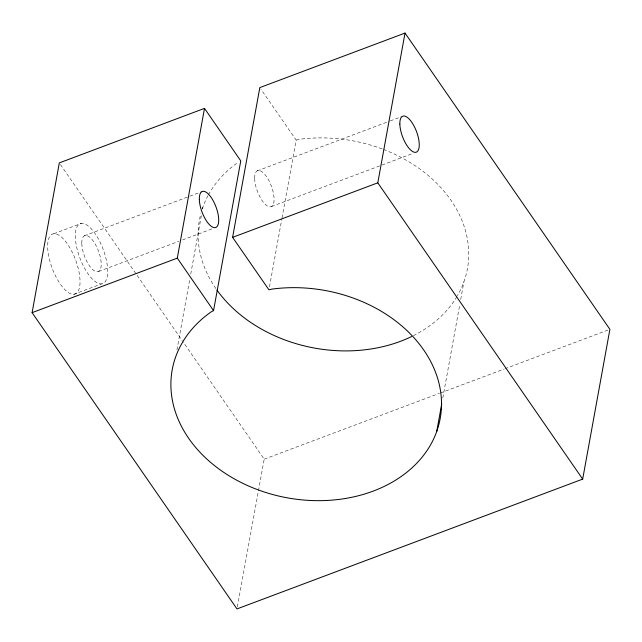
<?xml version="1.0" encoding="UTF-8"?>
<svg xmlns="http://www.w3.org/2000/svg" width="642" height="642" viewBox="0 0 642 642"><rect width="100%" height="100%" fill="white"/><g stroke="black" fill="none" stroke-linecap="round" stroke-linejoin="round"><path stroke-width="0.48" stroke-dasharray="3.21 2.41" d="M176.943 349.938L190.016 278.01M190.73 274.07L201.476 214.95M202.551 209.043L202.912 207.069M269.488 286.878L281.846 218.898M282.023 217.911L296.171 140.068L260.957 89.238M237.339 606.963L264.199 459.166L182.818 341.48M442.795 397.992L459.808 304.388M460.707 299.461L463.925 281.726M53.84 233.72L81.494 223.328M84.399 235.775L188.86 196.54M189.799 196.195L201.925 191.637M257.257 170.86L389.325 121.258M390.264 120.913L401.507 116.692M98.611 271.462L178.813 241.336M182.545 239.939L212.382 228.729M271.494 206.531L381.067 165.387M382.006 165.034L412.91 153.43M73.854 294.293A32.044 12.415 69.4 0 0 69.858 247.78A32.044 12.415 69.4 0 0 47.829 249.947A32.044 12.415 69.4 0 0 73.854 294.293L101.508 283.908A32.044 12.415 69.4 0 0 97.512 237.388A32.044 12.415 69.4 0 0 75.483 239.554A32.044 12.415 69.4 0 0 101.508 283.908M264.199 459.166L439.393 393.377M440.324 393.024L504.034 369.102M504.973 368.749L608.03 330.044M296.171 140.068L299.092 139.346A136.184 105.384 10.3 0 1 382.56 149.088M60.452 164.537L182.248 340.661M383.507 149.45A136.184 105.384 10.3 0 1 457.425 295.705M456.927 296.548A136.184 105.384 10.3 0 1 413.432 335.654M215.881 288.539A136.184 105.384 10.3 0 1 200.858 213.642M202.27 208.923A136.184 105.384 10.3 0 1 207.984 195.658M208.449 194.799A136.184 105.384 10.3 0 1 238.254 162.193M254.657 178.58A19.228 7.455 69.4 0 0 269.536 206.844A19.228 7.455 69.4 0 0 268.934 180.667A19.228 7.455 69.4 0 0 254.657 178.58M81.799 243.503A19.228 7.447 69.4 0 0 96.653 271.767A19.228 7.447 69.4 0 0 96.051 245.589A19.228 7.447 69.4 0 0 81.799 243.503"/><path stroke-width="0.96" d="M32.1 312.654L59.321 162.891L204.509 108.37L240.766 160.877L213.553 310.64L211.033 311.956A136.184 105.384 10.3 0 0 248.366 485.914A136.184 105.384 10.3 0 0 440.934 413.6A136.184 105.384 10.3 0 0 271.879 289.109L268.95 289.839L232.605 237.355L259.825 87.593L405.022 33.071L609.9 329.346L582.679 479.109L236.978 608.929L32.1 312.654L177.296 258.132L204.509 108.37M582.679 479.109L377.801 182.834L405.022 33.071M436.712 431.488L441.728 403.898M232.605 237.355L377.801 182.834M177.296 258.132L213.553 310.64M411.626 336.544A136.184 105.384 10.3 0 1 216.98 290.104M399.846 124.058A19.228 7.447 69.4 0 0 414.7 152.323A19.228 7.447 69.4 0 0 414.098 126.145A19.228 7.447 69.4 0 0 399.846 124.058M199.325 199.365A19.228 7.439 69.5 0 0 214.163 227.637A19.228 7.439 69.5 0 0 213.569 201.452A19.228 7.439 69.5 0 0 199.325 199.365"/></g></svg>
